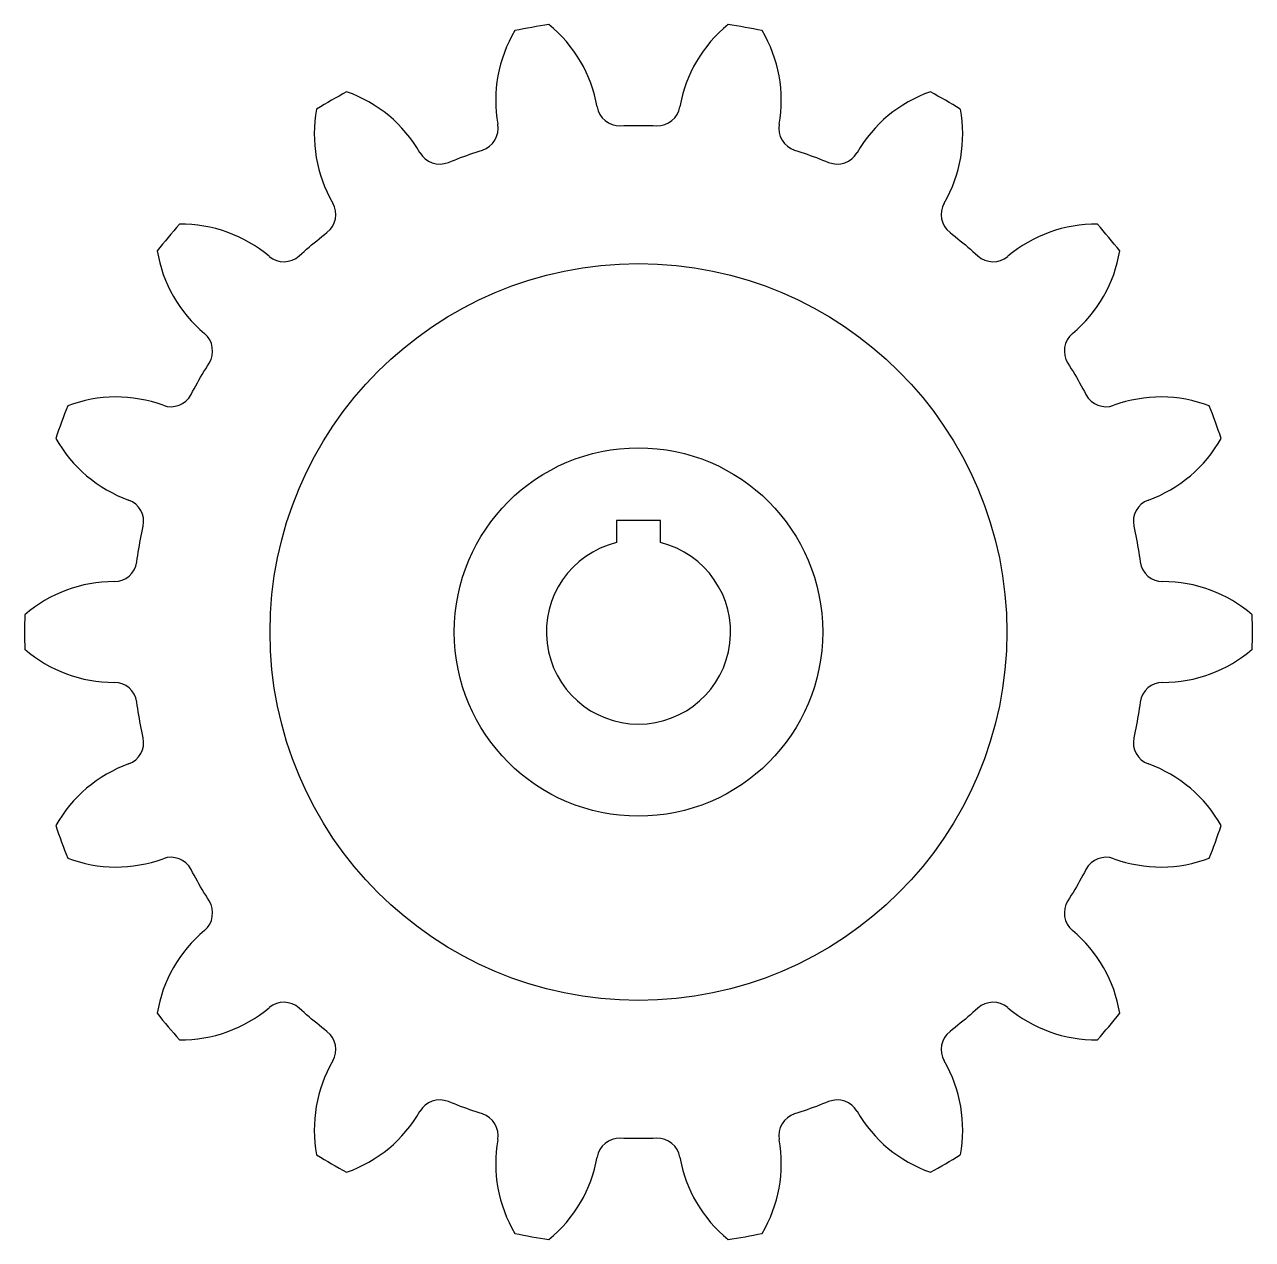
# Model space of a CAD drawing. Header units: inches. Extents: x 19.21 to 22.54, y 8.44 to 11.74.
import ezdxf

# ---------------------------------------------------------------- set-up
doc = ezdxf.new("R2010")
doc.units = ezdxf.units.IN
doc.header["$MEASUREMENT"] = 0

msp = doc.modelspace()

# ---------------------------------------------------------------- linework, layer by layer
for points in [[(20.8264, 11.4617), (20.8353, 11.462), (20.8443, 11.4622), (20.8532, 11.4624), (20.8621, 11.4625), (20.8711, 11.4625), (20.88, 11.4625), (20.889, 11.4625), (20.8979, 11.4624), (20.9068, 11.4622), (20.9158, 11.462), (20.9247, 11.4617)], [(20.3594, 11.362), (20.3677, 11.3653), (20.376, 11.3686), (20.3843, 11.3718), (20.3927, 11.375), (20.4011, 11.3781), (20.4095, 11.3811), (20.4179, 11.3842), (20.4263, 11.3871), (20.4348, 11.39), (20.4433, 11.3928), (20.4518, 11.3956)], [(21.2993, 11.3956), (21.3078, 11.3928), (21.3163, 11.39), (21.3248, 11.3871), (21.3332, 11.3842), (21.3416, 11.3811), (21.35, 11.3781), (21.3584, 11.375), (21.3668, 11.3718), (21.3751, 11.3686), (21.3834, 11.3653), (21.3917, 11.362)], [(19.9546, 11.1086), (19.9613, 11.1146), (19.968, 11.1205), (19.9747, 11.1264), (19.9815, 11.1322), (19.9883, 11.138), (19.9951, 11.1437), (20.002, 11.1494), (20.0089, 11.1551), (20.0159, 11.1607), (20.0229, 11.1663), (20.0299, 11.1718)], [(21.7212, 11.1718), (21.7282, 11.1663), (21.7352, 11.1607), (21.7421, 11.1551), (21.7491, 11.1494), (21.7559, 11.1437), (21.7628, 11.138), (21.7696, 11.1322), (21.7764, 11.1264), (21.7831, 11.1205), (21.7898, 11.1146), (21.7965, 11.1086)], [(19.6609, 10.732), (19.6652, 10.7399), (19.6694, 10.7478), (19.6737, 10.7556), (19.6781, 10.7634), (19.6825, 10.7712), (19.687, 10.7789), (19.6915, 10.7866), (19.6961, 10.7943), (19.7007, 10.802), (19.7054, 10.8096), (19.7101, 10.8172)], [(22.041, 10.8172), (22.0457, 10.8096), (22.0504, 10.802), (22.055, 10.7943), (22.0596, 10.7866), (22.0641, 10.7789), (22.0686, 10.7712), (22.073, 10.7634), (22.0773, 10.7556), (22.0817, 10.7478), (22.0859, 10.7399), (22.0901, 10.732)], [(19.5138, 10.2778), (19.515, 10.2866), (19.5163, 10.2954), (19.5177, 10.3043), (19.5192, 10.3131), (19.5207, 10.3219), (19.5222, 10.3307), (19.5238, 10.3395), (19.5255, 10.3483), (19.5272, 10.3571), (19.529, 10.3658), (19.5308, 10.3746)], [(20.9355, 10.3302), (20.9355, 10.3902), (20.8155, 10.3902), (20.8155, 10.3302)], [(22.2203, 10.3746), (22.2221, 10.3658), (22.2239, 10.3571), (22.2256, 10.3483), (22.2273, 10.3395), (22.2289, 10.3307), (22.2304, 10.3219), (22.2319, 10.3131), (22.2334, 10.3043), (22.2347, 10.2954), (22.2361, 10.2866), (22.2373, 10.2778)], [(19.5308, 9.8005), (19.529, 9.8093), (19.5272, 9.818), (19.5255, 9.8268), (19.5238, 9.8356), (19.5222, 9.8444), (19.5207, 9.8532), (19.5192, 9.862), (19.5177, 9.8708), (19.5163, 9.8797), (19.515, 9.8885), (19.5138, 9.8973)], [(22.2373, 9.8973), (22.2361, 9.8885), (22.2347, 9.8797), (22.2334, 9.8708), (22.2319, 9.862), (22.2304, 9.8532), (22.2289, 9.8444), (22.2273, 9.8356), (22.2256, 9.8268), (22.2239, 9.818), (22.2221, 9.8093), (22.2203, 9.8005)], [(19.7101, 9.3579), (19.7054, 9.3655), (19.7007, 9.3731), (19.6961, 9.3808), (19.6915, 9.3885), (19.687, 9.3962), (19.6825, 9.4039), (19.6781, 9.4117), (19.6737, 9.4195), (19.6694, 9.4273), (19.6652, 9.4352), (19.6609, 9.4431)], [(22.0901, 9.4431), (22.0859, 9.4352), (22.0817, 9.4273), (22.0773, 9.4195), (22.073, 9.4117), (22.0686, 9.4039), (22.0641, 9.3962), (22.0596, 9.3885), (22.055, 9.3808), (22.0504, 9.3731), (22.0457, 9.3655), (22.041, 9.3579)], [(20.0299, 9.0033), (20.0229, 9.0088), (20.0159, 9.0144), (20.0089, 9.02), (20.002, 9.0257), (19.9951, 9.0314), (19.9883, 9.0371), (19.9815, 9.0429), (19.9747, 9.0487), (19.968, 9.0546), (19.9613, 9.0605), (19.9546, 9.0665)], [(21.7965, 9.0665), (21.7898, 9.0605), (21.7831, 9.0546), (21.7764, 9.0487), (21.7696, 9.0429), (21.7628, 9.0371), (21.7559, 9.0314), (21.7491, 9.0257), (21.7421, 9.02), (21.7352, 9.0144), (21.7282, 9.0088), (21.7212, 9.0033)], [(20.4518, 8.7795), (20.4433, 8.7823), (20.4348, 8.7851), (20.4263, 8.788), (20.4179, 8.7909), (20.4095, 8.7939), (20.4011, 8.797), (20.3927, 8.8001), (20.3843, 8.8033), (20.376, 8.8065), (20.3677, 8.8098), (20.3594, 8.8131)], [(21.3917, 8.8131), (21.3834, 8.8098), (21.3751, 8.8065), (21.3668, 8.8033), (21.3584, 8.8001), (21.35, 8.797), (21.3416, 8.7939), (21.3332, 8.7909), (21.3248, 8.788), (21.3163, 8.7851), (21.3078, 8.7823), (21.2993, 8.7795)], [(20.9247, 8.7134), (20.9158, 8.7131), (20.9068, 8.7129), (20.8979, 8.7127), (20.889, 8.7126), (20.88, 8.7126), (20.8711, 8.7126), (20.8621, 8.7126), (20.8532, 8.7127), (20.8443, 8.7129), (20.8353, 8.7131), (20.8264, 8.7134)]]:
    msp.add_lwpolyline(points)
for radius in [1, 0.5]:
    msp.add_circle((20.8755, 10.0875), radius)
for centre, radius, start, end in [((20.8755, 10.0875), 1.6665, 98.3839, 101.6161), ((20.3973, 11.4489), 0.3714, 9.9308, 50.6896), ((21.3538, 11.4489), 0.3714, 129.3104, 170.0692), ((20.8755, 10.0875), 1.6665, 78.3839, 81.6161), ((20.8594, 11.5304), 0.3714, 149.3104, 190.0692), ((20.8917, 11.5304), 0.3714, 349.9308, 30.6896), ((20.8755, 10.0875), 1.6665, 118.3839, 121.6161), ((19.9605, 11.2032), 0.3714, 29.9308, 70.6896), ((21.7906, 11.2032), 0.3714, 109.3104, 150.0692), ((20.8755, 10.0875), 1.6665, 58.3839, 61.6161), ((20.3669, 11.4378), 0.3714, 169.3104, 210.0692), ((20.8242, 11.5236), 0.062, 189.9308, 272.0487), ((20.9269, 11.5236), 0.062, 267.9513, 350.0692), ((21.3842, 11.4378), 0.3714, 329.9308, 10.6896), ((20.4326, 11.4546), 0.062, 287.9513, 10.0692), ((21.3184, 11.4546), 0.062, 169.9308, 252.0487), ((20.3361, 11.4195), 0.062, 209.9308, 292.0487), ((21.415, 11.4195), 0.062, 247.9513, 330.0692), ((19.9918, 11.2207), 0.062, 307.9513, 30.0692), ((21.7593, 11.2207), 0.062, 149.9308, 232.0487), ((20.8755, 10.0875), 1.6665, 138.3839, 141.6161), ((19.6341, 10.823), 0.3714, 49.9308, 90.6896), ((22.117, 10.823), 0.3714, 89.3104, 130.0692), ((20.8755, 10.0875), 1.6665, 38.3839, 41.6161), ((19.9357, 11.1824), 0.3714, 189.3104, 230.0692), ((19.9131, 11.1546), 0.062, 229.9308, 312.0487), ((21.838, 11.1546), 0.062, 227.9513, 310.0692), ((21.8154, 11.1824), 0.3714, 309.9308, 350.6896), ((19.6575, 10.8501), 0.062, 327.9513, 50.0692), ((22.0935, 10.8501), 0.062, 129.9308, 212.0487), ((20.8755, 10.0875), 1.6665, 158.3839, 161.6161), ((19.4575, 10.354), 0.3714, 69.9308, 110.6896), ((19.6062, 10.7611), 0.062, 249.9308, 332.0487), ((22.1449, 10.7611), 0.062, 207.9513, 290.0692), ((22.2936, 10.354), 0.3714, 69.3104, 110.0692), ((20.8755, 10.0875), 1.6665, 18.3839, 21.6161), ((19.6179, 10.7949), 0.3714, 209.3104, 250.0692), ((22.1332, 10.7949), 0.3714, 289.9308, 330.6896), ((19.4702, 10.3875), 0.062, 347.9513, 70.0692), ((22.2809, 10.3875), 0.062, 109.9308, 192.0487), ((20.8755, 10.0875), 0.25, 103.8865, 76.1135), ((19.4524, 10.2863), 0.062, 269.9308, 352.0487), ((22.2987, 10.2863), 0.062, 187.9513, 270.0692), ((19.4518, 9.8529), 0.3714, 89.9308, 130.6896), ((22.2993, 9.8529), 0.3714, 49.3104, 90.0692), ((20.8755, 10.0875), 1.6665, 178.3839, 181.6161), ((20.8755, 10.0875), 1.6665, 358.3839, 1.6161), ((19.4518, 10.3222), 0.3714, 229.3104, 270.0692), ((22.2993, 10.3222), 0.3714, 269.9308, 310.6896), ((19.4524, 9.8888), 0.062, 7.9513, 90.0692), ((22.2987, 9.8888), 0.062, 89.9308, 172.0487), ((19.4702, 9.7876), 0.062, 289.9308, 12.0487), ((22.2809, 9.7876), 0.062, 167.9513, 250.0692), ((19.6179, 9.3802), 0.3714, 109.9308, 150.6896), ((22.1332, 9.3802), 0.3714, 29.3104, 70.0692), ((20.8755, 10.0875), 1.6665, 198.3839, 201.6161), ((20.8755, 10.0875), 1.6665, 338.3839, 341.6161), ((19.4575, 9.8211), 0.3714, 249.3104, 290.0692), ((19.6062, 9.414), 0.062, 27.9513, 110.0692), ((22.1449, 9.414), 0.062, 69.9308, 152.0487), ((22.2936, 9.8211), 0.3714, 249.9308, 290.6896), ((19.6575, 9.325), 0.062, 309.9308, 32.0487), ((22.0935, 9.325), 0.062, 147.9513, 230.0692), ((19.9357, 8.9927), 0.3714, 129.9308, 170.6896), ((21.8154, 8.9927), 0.3714, 9.3104, 50.0692), ((19.6341, 9.3521), 0.3714, 269.3104, 310.0692), ((19.9131, 9.0205), 0.062, 47.9513, 130.0692), ((21.838, 9.0205), 0.062, 49.9308, 132.0487), ((22.117, 9.3521), 0.3714, 229.9308, 270.6896), ((20.8755, 10.0875), 1.6665, 218.3839, 221.6161), ((20.8755, 10.0875), 1.6665, 318.3839, 321.6161), ((19.9918, 8.9544), 0.062, 329.9308, 52.0487), ((21.7593, 8.9544), 0.062, 127.9513, 210.0692), ((20.3669, 8.7373), 0.3714, 149.9308, 190.6896), ((21.3842, 8.7373), 0.3714, 349.3104, 30.0692), ((20.3361, 8.7556), 0.062, 67.9513, 150.0692), ((21.415, 8.7556), 0.062, 29.9308, 112.0487), ((19.9605, 8.9719), 0.3714, 289.3104, 330.0692), ((20.4326, 8.7205), 0.062, 349.9308, 72.0487), ((21.3184, 8.7205), 0.062, 107.9513, 190.0692), ((21.7906, 8.9719), 0.3714, 209.9308, 250.6896), ((20.8594, 8.6447), 0.3714, 169.9308, 210.6896), ((20.8242, 8.6515), 0.062, 87.9513, 170.0692), ((20.9269, 8.6515), 0.062, 9.9308, 92.0487), ((20.8917, 8.6447), 0.3714, 329.3104, 10.0692), ((20.8755, 10.0875), 1.6665, 238.3839, 241.6161), ((20.8755, 10.0875), 1.6665, 298.3839, 301.6161), ((20.3973, 8.7262), 0.3714, 309.3104, 350.0692), ((21.3538, 8.7262), 0.3714, 189.9308, 230.6896), ((20.8755, 10.0875), 1.6665, 258.3839, 261.6161), ((20.8755, 10.0875), 1.6665, 278.3839, 281.6161)]:
    msp.add_arc(centre, radius, start, end)

doc.saveas('drawing.dxf')
